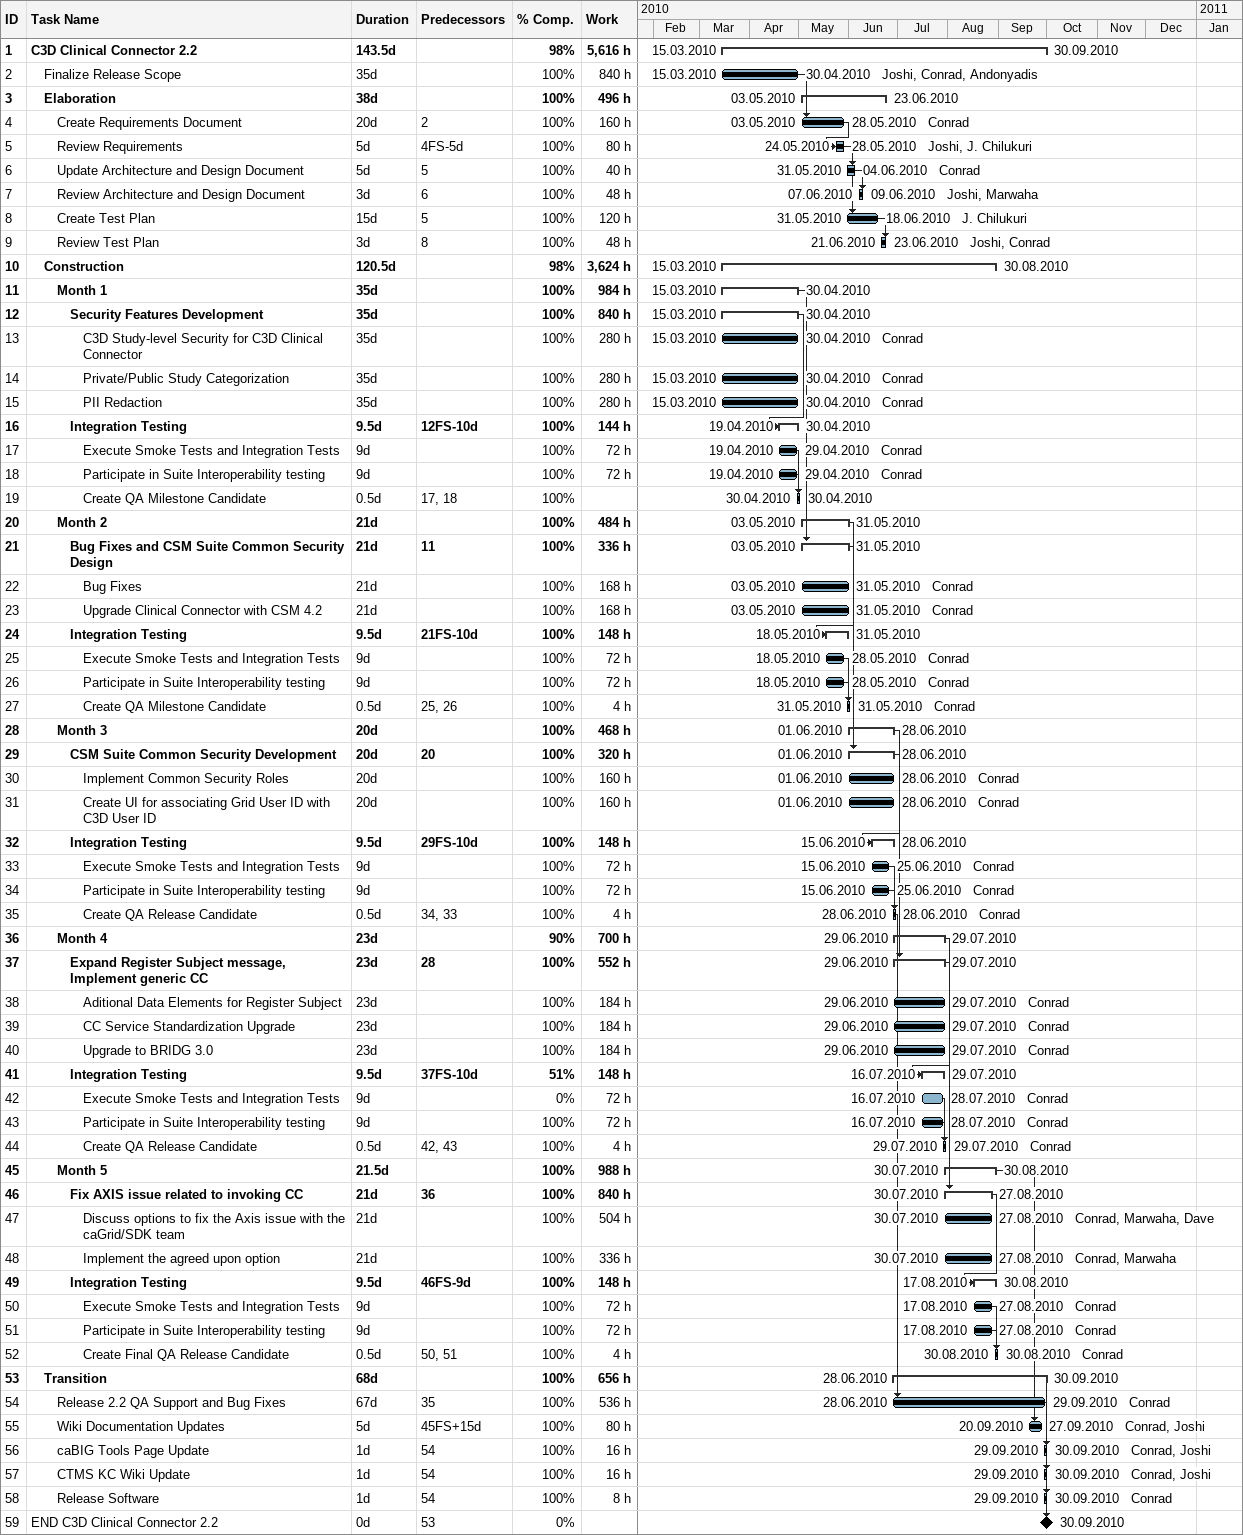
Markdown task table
| ID | Level | Task | Duration | Start | Finish | Predecessors | Resources | % complete | Work (h) |
|---|---|---|---|---|---|---|---|---|---|
| 1 | 1 | **C3D Clinical Connector 2.2** | 143.5d | 2010-03-15 | 2010-09-30 |  |  | 98 | 5616 |
| 2 | 2 | Finalize Release Scope | 35d | 2010-03-15 | 2010-04-30 |  | Joshi, Conrad, Andonyadis | 100 | 840 |
| 3 | 2 | **Elaboration** | 38d | 2010-05-03 | 2010-06-23 |  |  | 100 | 496 |
| 4 | 3 | Create Requirements Document | 20d | 2010-05-03 | 2010-05-28 | 2 | Conrad | 100 | 160 |
| 5 | 3 | Review Requirements | 5d | 2010-05-24 | 2010-05-28 | 4FS-5d | Joshi, J. Chilukuri | 100 | 80 |
| 6 | 3 | Update Architecture and Design Document | 5d | 2010-05-31 | 2010-06-04 | 5 | Conrad | 100 | 40 |
| 7 | 3 | Review Architecture and Design Document | 3d | 2010-06-07 | 2010-06-09 | 6 | Joshi, Marwaha | 100 | 48 |
| 8 | 3 | Create Test Plan | 15d | 2010-05-31 | 2010-06-18 | 5 | J. Chilukuri | 100 | 120 |
| 9 | 3 | Review Test Plan | 3d | 2010-06-21 | 2010-06-23 | 8 | Joshi, Conrad | 100 | 48 |
| 10 | 2 | **Construction** | 120.5d | 2010-03-15 | 2010-08-30 |  |  | 98 | 3624 |
| 11 | 3 | **Month 1** | 35d | 2010-03-15 | 2010-04-30 |  |  | 100 | 984 |
| 12 | 4 | **Security Features Development** | 35d | 2010-03-15 | 2010-04-30 |  |  | 100 | 840 |
| 13 | 5 | C3D Study-level Security for C3D Clinical Connector | 35d | 2010-03-15 | 2010-04-30 |  | Conrad | 100 | 280 |
| 14 | 5 | Private/Public Study Categorization | 35d | 2010-03-15 | 2010-04-30 |  | Conrad | 100 | 280 |
| 15 | 5 | PII Redaction | 35d | 2010-03-15 | 2010-04-30 |  | Conrad | 100 | 280 |
| 16 | 4 | **Integration Testing** | 9.5d | 2010-04-19 | 2010-04-30 | 12FS-10d |  | 100 | 144 |
| 17 | 5 | Execute Smoke Tests and Integration Tests | 9d | 2010-04-19 | 2010-04-29 |  | Conrad | 100 | 72 |
| 18 | 5 | Participate in Suite Interoperability testing | 9d | 2010-04-19 | 2010-04-29 |  | Conrad | 100 | 72 |
| 19 | 5 | Create QA Milestone Candidate | 0.5d | 2010-04-30 | 2010-04-30 | 17, 18 |  | 100 |  |
| 20 | 3 | **Month 2** | 21d | 2010-05-03 | 2010-05-31 |  |  | 100 | 484 |
| 21 | 4 | **Bug Fixes and CSM Suite Common Security Design** | 21d | 2010-05-03 | 2010-05-31 | 11 |  | 100 | 336 |
| 22 | 5 | Bug Fixes | 21d | 2010-05-03 | 2010-05-31 |  | Conrad | 100 | 168 |
| 23 | 5 | Upgrade Clinical Connector with CSM 4.2 | 21d | 2010-05-03 | 2010-05-31 |  | Conrad | 100 | 168 |
| 24 | 4 | **Integration Testing** | 9.5d | 2010-05-18 | 2010-05-31 | 21FS-10d |  | 100 | 148 |
| 25 | 5 | Execute Smoke Tests and Integration Tests | 9d | 2010-05-18 | 2010-05-28 |  | Conrad | 100 | 72 |
| 26 | 5 | Participate in Suite Interoperability testing | 9d | 2010-05-18 | 2010-05-28 |  | Conrad | 100 | 72 |
| 27 | 5 | Create QA Milestone Candidate | 0.5d | 2010-05-31 | 2010-05-31 | 25, 26 | Conrad | 100 | 4 |
| 28 | 3 | **Month 3** | 20d | 2010-06-01 | 2010-06-28 |  |  | 100 | 468 |
| 29 | 4 | **CSM Suite Common Security Development** | 20d | 2010-06-01 | 2010-06-28 | 20 |  | 100 | 320 |
| 30 | 5 | Implement Common Security Roles | 20d | 2010-06-01 | 2010-06-28 |  | Conrad | 100 | 160 |
| 31 | 5 | Create UI for associating Grid User ID with C3D User ID | 20d | 2010-06-01 | 2010-06-28 |  | Conrad | 100 | 160 |
| 32 | 4 | **Integration Testing** | 9.5d | 2010-06-15 | 2010-06-28 | 29FS-10d |  | 100 | 148 |
| 33 | 5 | Execute Smoke Tests and Integration Tests | 9d | 2010-06-15 | 2010-06-25 |  | Conrad | 100 | 72 |
| 34 | 5 | Participate in Suite Interoperability testing | 9d | 2010-06-15 | 2010-06-25 |  | Conrad | 100 | 72 |
| 35 | 5 | Create QA Release Candidate | 0.5d | 2010-06-28 | 2010-06-28 | 34, 33 | Conrad | 100 | 4 |
| 36 | 3 | **Month 4** | 23d | 2010-06-29 | 2010-07-29 |  |  | 90 | 700 |
| 37 | 4 | **Expand Register Subject message, Implement generic CC** | 23d | 2010-06-29 | 2010-07-29 | 28 |  | 100 | 552 |
| 38 | 5 | Aditional Data Elements for Register Subject | 23d | 2010-06-29 | 2010-07-29 |  | Conrad | 100 | 184 |
| 39 | 5 | CC Service Standardization Upgrade | 23d | 2010-06-29 | 2010-07-29 |  | Conrad | 100 | 184 |
| 40 | 5 | Upgrade to BRIDG 3.0 | 23d | 2010-06-29 | 2010-07-29 |  | Conrad | 100 | 184 |
| 41 | 4 | **Integration Testing** | 9.5d | 2010-07-16 | 2010-07-29 | 37FS-10d |  | 51 | 148 |
| 42 | 5 | Execute Smoke Tests and Integration Tests | 9d | 2010-07-16 | 2010-07-28 |  | Conrad | 0 | 72 |
| 43 | 5 | Participate in Suite Interoperability testing | 9d | 2010-07-16 | 2010-07-28 |  | Conrad | 100 | 72 |
| 44 | 5 | Create QA Release Candidate | 0.5d | 2010-07-29 | 2010-07-29 | 42, 43 | Conrad | 100 | 4 |
| 45 | 3 | **Month 5** | 21.5d | 2010-07-30 | 2010-08-30 |  |  | 100 | 988 |
| 46 | 4 | **Fix AXIS issue related to invoking CC** | 21d | 2010-07-30 | 2010-08-27 | 36 |  | 100 | 840 |
| 47 | 5 | Discuss options to fix the Axis issue with the caGrid/SDK team | 21d | 2010-07-30 | 2010-08-27 |  | Conrad, Marwaha, Dave | 100 | 504 |
| 48 | 5 | Implement the agreed upon option | 21d | 2010-07-30 | 2010-08-27 |  | Conrad, Marwaha | 100 | 336 |
| 49 | 4 | **Integration Testing** | 9.5d | 2010-08-17 | 2010-08-30 | 46FS-9d |  | 100 | 148 |
| 50 | 5 | Execute Smoke Tests and Integration Tests | 9d | 2010-08-17 | 2010-08-27 |  | Conrad | 100 | 72 |
| 51 | 5 | Participate in Suite Interoperability testing | 9d | 2010-08-17 | 2010-08-27 |  | Conrad | 100 | 72 |
| 52 | 5 | Create Final QA Release Candidate | 0.5d | 2010-08-30 | 2010-08-30 | 50, 51 | Conrad | 100 | 4 |
| 53 | 2 | **Transition** | 68d | 2010-06-28 | 2010-09-30 |  |  | 100 | 656 |
| 54 | 3 | Release 2.2 QA Support and Bug Fixes | 67d | 2010-06-28 | 2010-09-29 | 35 | Conrad | 100 | 536 |
| 55 | 3 | Wiki Documentation Updates | 5d | 2010-09-20 | 2010-09-27 | 45FS+15d | Conrad, Joshi | 100 | 80 |
| 56 | 3 | caBIG Tools Page Update | 1d | 2010-09-29 | 2010-09-30 | 54 | Conrad, Joshi | 100 | 16 |
| 57 | 3 | CTMS KC Wiki Update | 1d | 2010-09-29 | 2010-09-30 | 54 | Conrad, Joshi | 100 | 16 |
| 58 | 3 | Release Software | 1d | 2010-09-29 | 2010-09-30 | 54 | Conrad | 100 | 8 |
| 59 | 1 | END C3D Clinical Connector 2.2 | 0d | 2010-09-30 | 2010-09-30 | 53 |  | 0 |  |
